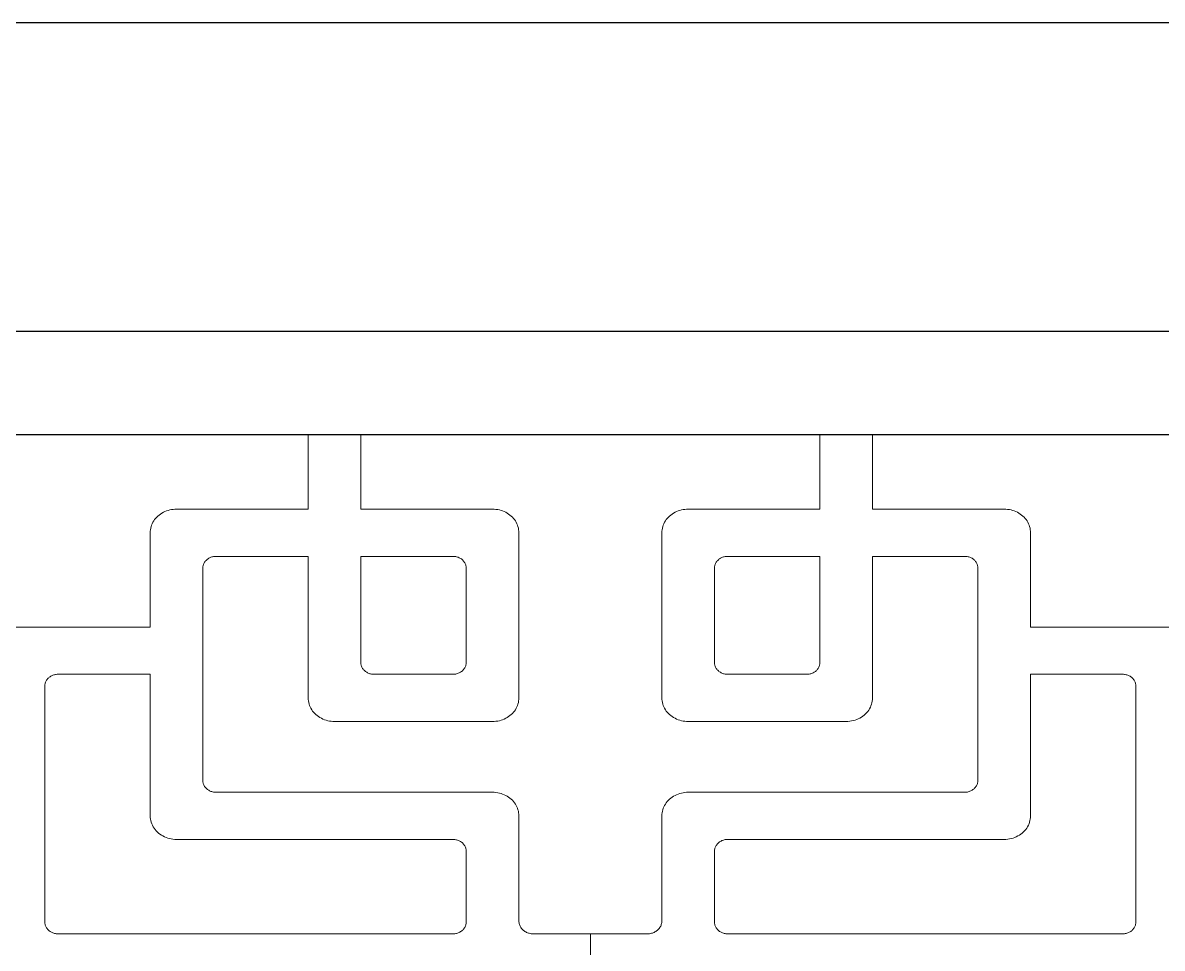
# Model space of a CAD drawing. Extents: x 1188826 to 1909461, y 608442 to 1651179.
# Drawn here: x 1690641 to 1691195, y 1048278 to 1048728 of the extents above; entities that cross this region are included whole.
import ezdxf

# ---------------------------------------------------------------- set-up
doc = ezdxf.new("R2010")
doc.units = 0
doc.header["$LTSCALE"] = 1000
doc.header["$MEASUREMENT"] = 0
doc.layers.add('煤化工粉煤灰', color=7, linetype='Continuous', lineweight=0)
doc.layers.add('立面线', color=40, linetype='Continuous')

msp = doc.modelspace()

# ---------------------------------------------------------------- linework, layer by layer
at = {"layer": '煤化工粉煤灰', "color": 34}
for p, q in [((1690779.75, 1048491.45), (1690779.75, 1048527.78)), ((1690805.34, 1048491.45), (1690805.34, 1048527.78)), ((1691028.34, 1048491.45), (1691028.34, 1048527.78)), ((1691053.93, 1048491.45), (1691053.93, 1048527.78)), ((1690705.62, 1048486.97), (1690705.13, 1048486.36)), ((1690706.15, 1048487.55), (1690705.62, 1048486.97)), ((1690706.72, 1048488.09), (1690706.15, 1048487.55)), ((1690707.33, 1048488.61), (1690706.72, 1048488.09)), ((1690707.98, 1048489.08), (1690707.33, 1048488.61)), ((1690708.66, 1048489.52), (1690707.98, 1048489.08)), ((1690709.37, 1048489.91), (1690708.66, 1048489.52)), ((1690710.11, 1048490.27), (1690709.37, 1048489.91)), ((1690710.87, 1048490.58), (1690710.11, 1048490.27)), ((1690711.66, 1048490.84), (1690710.87, 1048490.58)), ((1690712.46, 1048491.06), (1690711.66, 1048490.84)), ((1690713.27, 1048491.23), (1690712.46, 1048491.06)), ((1690714.1, 1048491.35), (1690713.27, 1048491.23)), ((1690714.93, 1048491.43), (1690714.1, 1048491.35)), ((1690715.77, 1048491.45), (1690714.93, 1048491.43)), ((1690779.75, 1048491.45), (1690715.77, 1048491.45)), ((1690869.31, 1048491.45), (1690805.34, 1048491.45)), ((1690870.15, 1048491.43), (1690869.31, 1048491.45)), ((1690870.98, 1048491.35), (1690870.15, 1048491.43)), ((1690871.81, 1048491.23), (1690870.98, 1048491.35)), ((1690872.63, 1048491.06), (1690871.81, 1048491.23)), ((1690873.43, 1048490.84), (1690872.63, 1048491.06)), ((1690874.21, 1048490.58), (1690873.43, 1048490.84)), ((1690874.97, 1048490.27), (1690874.21, 1048490.58)), ((1690875.71, 1048489.91), (1690874.97, 1048490.27)), ((1690876.42, 1048489.52), (1690875.71, 1048489.91)), ((1690877.1, 1048489.08), (1690876.42, 1048489.52)), ((1690877.75, 1048488.61), (1690877.1, 1048489.08)), ((1690878.36, 1048488.09), (1690877.75, 1048488.61)), ((1690878.93, 1048487.55), (1690878.36, 1048488.09)), ((1690879.47, 1048486.97), (1690878.93, 1048487.55)), ((1690879.95, 1048486.36), (1690879.47, 1048486.97)), ((1690954.21, 1048486.97), (1690953.73, 1048486.36)), ((1690954.75, 1048487.55), (1690954.21, 1048486.97)), ((1690955.32, 1048488.09), (1690954.75, 1048487.55)), ((1690955.93, 1048488.61), (1690955.32, 1048488.09)), ((1690956.58, 1048489.08), (1690955.93, 1048488.61)), ((1690957.26, 1048489.52), (1690956.58, 1048489.08)), ((1690957.97, 1048489.91), (1690957.26, 1048489.52)), ((1690958.71, 1048490.27), (1690957.97, 1048489.91)), ((1690959.47, 1048490.58), (1690958.71, 1048490.27)), ((1690960.25, 1048490.84), (1690959.47, 1048490.58)), ((1690961.05, 1048491.06), (1690960.25, 1048490.84)), ((1690961.87, 1048491.23), (1690961.05, 1048491.06)), ((1690962.7, 1048491.35), (1690961.87, 1048491.23)), ((1690963.53, 1048491.43), (1690962.7, 1048491.35)), ((1690964.37, 1048491.45), (1690963.53, 1048491.43)), ((1691028.34, 1048491.45), (1690964.37, 1048491.45)), ((1691117.91, 1048491.45), (1691053.93, 1048491.45)), ((1691118.75, 1048491.43), (1691117.91, 1048491.45)), ((1691119.58, 1048491.35), (1691118.75, 1048491.43)), ((1691120.41, 1048491.23), (1691119.58, 1048491.35)), ((1691121.22, 1048491.06), (1691120.41, 1048491.23)), ((1691122.02, 1048490.84), (1691121.22, 1048491.06)), ((1691122.81, 1048490.58), (1691122.02, 1048490.84)), ((1691123.57, 1048490.27), (1691122.81, 1048490.58)), ((1691124.31, 1048489.91), (1691123.57, 1048490.27)), ((1691125.02, 1048489.52), (1691124.31, 1048489.91)), ((1691125.7, 1048489.08), (1691125.02, 1048489.52)), ((1691126.35, 1048488.61), (1691125.7, 1048489.08)), ((1691126.96, 1048488.09), (1691126.35, 1048488.61)), ((1691127.53, 1048487.55), (1691126.96, 1048488.09)), ((1691128.06, 1048486.97), (1691127.53, 1048487.55)), ((1691128.55, 1048486.36), (1691128.06, 1048486.97)), ((1690703.08, 1048481.48), (1690703, 1048480.74)), ((1690703.22, 1048482.22), (1690703.08, 1048481.48)), ((1690703.41, 1048482.95), (1690703.22, 1048482.22)), ((1690703.65, 1048483.67), (1690703.41, 1048482.95)), ((1690703.95, 1048484.37), (1690703.65, 1048483.67)), ((1690704.29, 1048485.06), (1690703.95, 1048484.37)), ((1690704.69, 1048485.72), (1690704.29, 1048485.06)), ((1690705.13, 1048486.36), (1690704.69, 1048485.72)), ((1690880.4, 1048485.72), (1690879.95, 1048486.36)), ((1690880.79, 1048485.06), (1690880.4, 1048485.72)), ((1690881.14, 1048484.37), (1690880.79, 1048485.06)), ((1690881.43, 1048483.67), (1690881.14, 1048484.37)), ((1690881.67, 1048482.95), (1690881.43, 1048483.67)), ((1690881.86, 1048482.22), (1690881.67, 1048482.95)), ((1690882, 1048481.48), (1690881.86, 1048482.22)), ((1690882.08, 1048480.74), (1690882, 1048481.48)), ((1690951.68, 1048481.48), (1690951.6, 1048480.74)), ((1690951.82, 1048482.22), (1690951.68, 1048481.48)), ((1690952.01, 1048482.95), (1690951.82, 1048482.22)), ((1690952.25, 1048483.67), (1690952.01, 1048482.95)), ((1690952.54, 1048484.37), (1690952.25, 1048483.67)), ((1690952.89, 1048485.06), (1690952.54, 1048484.37)), ((1690953.28, 1048485.72), (1690952.89, 1048485.06)), ((1690953.73, 1048486.36), (1690953.28, 1048485.72)), ((1691128.99, 1048485.72), (1691128.55, 1048486.36)), ((1691129.39, 1048485.06), (1691128.99, 1048485.72)), ((1691129.73, 1048484.37), (1691129.39, 1048485.06)), ((1691130.03, 1048483.67), (1691129.73, 1048484.37)), ((1691130.27, 1048482.95), (1691130.03, 1048483.67)), ((1691130.46, 1048482.22), (1691130.27, 1048482.95)), ((1691130.6, 1048481.48), (1691130.46, 1048482.22)), ((1691130.68, 1048480.74), (1691130.6, 1048481.48)), ((1690703, 1048480.74), (1690702.98, 1048479.99)), ((1690702.98, 1048479.99), (1690702.98, 1048434.14)), ((1690882.11, 1048479.99), (1690882.08, 1048480.74)), ((1690882.11, 1048399.75), (1690882.11, 1048479.99)), ((1690951.6, 1048480.74), (1690951.57, 1048479.99)), ((1690951.57, 1048479.99), (1690951.57, 1048399.75)), ((1691130.71, 1048479.99), (1691130.68, 1048480.74)), ((1691130.71, 1048434.14), (1691130.71, 1048479.99)), ((1690728.91, 1048464.64), (1690729.05, 1048464.99)), ((1690729.05, 1048464.99), (1690729.23, 1048465.33)), ((1690729.23, 1048465.33), (1690729.42, 1048465.66)), ((1690729.42, 1048465.66), (1690729.64, 1048465.98)), ((1690729.64, 1048465.98), (1690729.89, 1048466.28)), ((1690729.89, 1048466.28), (1690730.15, 1048466.57)), ((1690730.15, 1048466.57), (1690730.44, 1048466.85)), ((1690730.44, 1048466.85), (1690730.75, 1048467.1)), ((1690730.75, 1048467.1), (1690731.07, 1048467.34)), ((1690731.07, 1048467.34), (1690731.41, 1048467.56)), ((1690731.41, 1048467.56), (1690731.76, 1048467.76)), ((1690731.76, 1048467.76), (1690732.13, 1048467.93)), ((1690732.13, 1048467.93), (1690732.52, 1048468.09)), ((1690732.52, 1048468.09), (1690732.91, 1048468.22)), ((1690732.91, 1048468.22), (1690733.31, 1048468.33)), ((1690733.31, 1048468.33), (1690733.72, 1048468.42)), ((1690733.72, 1048468.42), (1690734.13, 1048468.48)), ((1690734.13, 1048468.48), (1690734.55, 1048468.51)), ((1690734.55, 1048468.51), (1690734.96, 1048468.53)), ((1690734.96, 1048468.53), (1690779.75, 1048468.53)), ((1690779.75, 1048468.53), (1690779.75, 1048399.75)), ((1690805.34, 1048468.53), (1690850.12, 1048468.53)), ((1690805.34, 1048416.94), (1690805.34, 1048468.53)), ((1690850.12, 1048468.53), (1690850.56, 1048468.51)), ((1690850.56, 1048468.51), (1690850.99, 1048468.47)), ((1690850.99, 1048468.47), (1690851.42, 1048468.41)), ((1690851.42, 1048468.41), (1690851.85, 1048468.31)), ((1690851.85, 1048468.31), (1690852.26, 1048468.19)), ((1690852.26, 1048468.19), (1690852.67, 1048468.05)), ((1690852.67, 1048468.05), (1690853.06, 1048467.88)), ((1690853.06, 1048467.88), (1690853.45, 1048467.69)), ((1690853.45, 1048467.69), (1690853.81, 1048467.48)), ((1690853.81, 1048467.48), (1690854.16, 1048467.24)), ((1690854.16, 1048467.24), (1690854.49, 1048466.98)), ((1690854.49, 1048466.98), (1690854.8, 1048466.71)), ((1690854.8, 1048466.71), (1690855.08, 1048466.41)), ((1690855.08, 1048466.41), (1690855.35, 1048466.1)), ((1690855.35, 1048466.1), (1690855.59, 1048465.77)), ((1690855.59, 1048465.77), (1690855.8, 1048465.43)), ((1690855.8, 1048465.43), (1690855.99, 1048465.08)), ((1690855.99, 1048465.08), (1690856.15, 1048464.71)), ((1690856.15, 1048464.71), (1690856.28, 1048464.34)), ((1690977.65, 1048464.99), (1690977.5, 1048464.64)), ((1690977.82, 1048465.33), (1690977.65, 1048464.99)), ((1690978.02, 1048465.66), (1690977.82, 1048465.33)), ((1690978.24, 1048465.98), (1690978.02, 1048465.66)), ((1690978.48, 1048466.28), (1690978.24, 1048465.98)), ((1690978.75, 1048466.57), (1690978.48, 1048466.28)), ((1690979.03, 1048466.85), (1690978.75, 1048466.57)), ((1690979.34, 1048467.1), (1690979.03, 1048466.85)), ((1690979.66, 1048467.34), (1690979.34, 1048467.1)), ((1690980, 1048467.56), (1690979.66, 1048467.34)), ((1690980.36, 1048467.76), (1690980, 1048467.56)), ((1690980.73, 1048467.93), (1690980.36, 1048467.76)), ((1690981.11, 1048468.09), (1690980.73, 1048467.93)), ((1690981.5, 1048468.22), (1690981.11, 1048468.09)), ((1690981.9, 1048468.33), (1690981.5, 1048468.22)), ((1690982.31, 1048468.42), (1690981.9, 1048468.33)), ((1690982.72, 1048468.48), (1690982.31, 1048468.42)), ((1690983.14, 1048468.51), (1690982.72, 1048468.48)), ((1690983.56, 1048468.53), (1690983.14, 1048468.51)), ((1691028.34, 1048468.53), (1690983.56, 1048468.53)), ((1691028.34, 1048468.53), (1691028.34, 1048416.94)), ((1691053.93, 1048468.53), (1691098.72, 1048468.53)), ((1691053.93, 1048399.75), (1691053.93, 1048468.53)), ((1691098.72, 1048468.53), (1691099.14, 1048468.51)), ((1691099.14, 1048468.51), (1691099.55, 1048468.48)), ((1691099.55, 1048468.48), (1691099.96, 1048468.42)), ((1691099.96, 1048468.42), (1691100.37, 1048468.33)), ((1691100.37, 1048468.33), (1691100.77, 1048468.22)), ((1691100.77, 1048468.22), (1691101.17, 1048468.09)), ((1691101.17, 1048468.09), (1691101.55, 1048467.93)), ((1691101.55, 1048467.93), (1691101.92, 1048467.76)), ((1691101.92, 1048467.76), (1691102.27, 1048467.56)), ((1691102.27, 1048467.56), (1691102.61, 1048467.34)), ((1691102.61, 1048467.34), (1691102.94, 1048467.1)), ((1691102.94, 1048467.1), (1691103.24, 1048466.85)), ((1691103.24, 1048466.85), (1691103.53, 1048466.57)), ((1691103.53, 1048466.57), (1691103.79, 1048466.28)), ((1691103.79, 1048466.28), (1691104.04, 1048465.98)), ((1691104.04, 1048465.98), (1691104.26, 1048465.66)), ((1691104.26, 1048465.66), (1691104.45, 1048465.33)), ((1691104.45, 1048465.33), (1691104.63, 1048464.99)), ((1691104.63, 1048464.99), (1691104.77, 1048464.64)), ((1690728.57, 1048462.79), (1690728.58, 1048463.17)), ((1690728.57, 1048359.63), (1690728.57, 1048462.79)), ((1690728.58, 1048463.17), (1690728.62, 1048463.54)), ((1690728.62, 1048463.54), (1690728.69, 1048463.91)), ((1690728.69, 1048463.91), (1690728.78, 1048464.28)), ((1690728.78, 1048464.28), (1690728.91, 1048464.64)), ((1690856.28, 1048464.34), (1690856.39, 1048463.96)), ((1690856.39, 1048463.96), (1690856.46, 1048463.57)), ((1690856.46, 1048463.57), (1690856.5, 1048463.19)), ((1690856.5, 1048463.19), (1690856.52, 1048462.79)), ((1690856.52, 1048462.79), (1690856.52, 1048416.94)), ((1690977.17, 1048463.17), (1690977.16, 1048462.79)), ((1690977.16, 1048462.79), (1690977.16, 1048416.94)), ((1690977.22, 1048463.54), (1690977.17, 1048463.17)), ((1690977.28, 1048463.91), (1690977.22, 1048463.54)), ((1690977.38, 1048464.28), (1690977.28, 1048463.91)), ((1690977.5, 1048464.64), (1690977.38, 1048464.28)), ((1691104.77, 1048464.64), (1691104.9, 1048464.28)), ((1691104.9, 1048464.28), (1691104.99, 1048463.91)), ((1691104.99, 1048463.91), (1691105.06, 1048463.54)), ((1691105.06, 1048463.54), (1691105.1, 1048463.17)), ((1691105.1, 1048463.17), (1691105.11, 1048462.79)), ((1691105.11, 1048462.79), (1691105.11, 1048359.63)), ((1690575.02, 1048434.14), (1690702.98, 1048434.14)), ((1691130.71, 1048434.14), (1691258.66, 1048434.14)), ((1690805.35, 1048416.57), (1690805.34, 1048416.94)), ((1690805.39, 1048416.2), (1690805.35, 1048416.57)), ((1690805.46, 1048415.83), (1690805.39, 1048416.2)), ((1690805.56, 1048415.46), (1690805.46, 1048415.83)), ((1690805.68, 1048415.1), (1690805.56, 1048415.46)), ((1690805.82, 1048414.75), (1690805.68, 1048415.1)), ((1690856.15, 1048415.03), (1690855.99, 1048414.66)), ((1690856.28, 1048415.4), (1690856.15, 1048415.03)), ((1690856.39, 1048415.78), (1690856.28, 1048415.4)), ((1690856.46, 1048416.16), (1690856.39, 1048415.78)), ((1690856.5, 1048416.55), (1690856.46, 1048416.16)), ((1690856.52, 1048416.94), (1690856.5, 1048416.55)), ((1690977.16, 1048416.94), (1690977.17, 1048416.57)), ((1690977.17, 1048416.57), (1690977.22, 1048416.2)), ((1690977.22, 1048416.2), (1690977.28, 1048415.83)), ((1690977.28, 1048415.83), (1690977.38, 1048415.46)), ((1690977.38, 1048415.46), (1690977.5, 1048415.1)), ((1690977.5, 1048415.1), (1690977.65, 1048414.75)), ((1691027.86, 1048414.75), (1691028, 1048415.1)), ((1691028, 1048415.1), (1691028.12, 1048415.46)), ((1691028.12, 1048415.46), (1691028.22, 1048415.83)), ((1691028.22, 1048415.83), (1691028.29, 1048416.2)), ((1691028.29, 1048416.2), (1691028.33, 1048416.57)), ((1691028.33, 1048416.57), (1691028.34, 1048416.94)), ((1690653.38, 1048409.26), (1690653.67, 1048409.53)), ((1690653.67, 1048409.53), (1690653.97, 1048409.79)), ((1690653.97, 1048409.79), (1690654.3, 1048410.03)), ((1690654.3, 1048410.03), (1690654.64, 1048410.25)), ((1690654.64, 1048410.25), (1690654.99, 1048410.45)), ((1690654.99, 1048410.45), (1690655.36, 1048410.62)), ((1690655.36, 1048410.62), (1690655.74, 1048410.78)), ((1690655.74, 1048410.78), (1690656.13, 1048410.91)), ((1690656.13, 1048410.91), (1690656.54, 1048411.02)), ((1690656.54, 1048411.02), (1690656.94, 1048411.1)), ((1690656.94, 1048411.1), (1690657.36, 1048411.16)), ((1690657.36, 1048411.16), (1690657.77, 1048411.2)), ((1690657.77, 1048411.2), (1690658.19, 1048411.21)), ((1690658.19, 1048411.21), (1690702.98, 1048411.21)), ((1690702.98, 1048411.21), (1690702.98, 1048342.44)), ((1690806, 1048414.41), (1690805.82, 1048414.75)), ((1690806.19, 1048414.08), (1690806, 1048414.41)), ((1690806.42, 1048413.76), (1690806.19, 1048414.08)), ((1690806.66, 1048413.46), (1690806.42, 1048413.76)), ((1690806.93, 1048413.17), (1690806.66, 1048413.46)), ((1690807.21, 1048412.89), (1690806.93, 1048413.17)), ((1690807.52, 1048412.64), (1690807.21, 1048412.89)), ((1690807.84, 1048412.4), (1690807.52, 1048412.64)), ((1690808.18, 1048412.18), (1690807.84, 1048412.4)), ((1690808.54, 1048411.98), (1690808.18, 1048412.18)), ((1690808.91, 1048411.8), (1690808.54, 1048411.98)), ((1690809.29, 1048411.65), (1690808.91, 1048411.8)), ((1690809.68, 1048411.52), (1690809.29, 1048411.65)), ((1690810.08, 1048411.41), (1690809.68, 1048411.52)), ((1690810.49, 1048411.32), (1690810.08, 1048411.41)), ((1690810.9, 1048411.26), (1690810.49, 1048411.32)), ((1690811.32, 1048411.23), (1690810.9, 1048411.26)), ((1690811.74, 1048411.21), (1690811.32, 1048411.23)), ((1690850.12, 1048411.21), (1690811.74, 1048411.21)), ((1690850.56, 1048411.23), (1690850.12, 1048411.21)), ((1690850.99, 1048411.27), (1690850.56, 1048411.23)), ((1690851.42, 1048411.33), (1690850.99, 1048411.27)), ((1690851.85, 1048411.43), (1690851.42, 1048411.33)), ((1690852.26, 1048411.54), (1690851.85, 1048411.43)), ((1690852.67, 1048411.69), (1690852.26, 1048411.54)), ((1690853.06, 1048411.86), (1690852.67, 1048411.69)), ((1690853.45, 1048412.05), (1690853.06, 1048411.86)), ((1690853.81, 1048412.26), (1690853.45, 1048412.05)), ((1690854.16, 1048412.5), (1690853.81, 1048412.26)), ((1690854.49, 1048412.76), (1690854.16, 1048412.5)), ((1690854.8, 1048413.03), (1690854.49, 1048412.76)), ((1690855.08, 1048413.33), (1690854.8, 1048413.03)), ((1690855.35, 1048413.64), (1690855.08, 1048413.33)), ((1690855.59, 1048413.97), (1690855.35, 1048413.64)), ((1690855.8, 1048414.31), (1690855.59, 1048413.97)), ((1690855.99, 1048414.66), (1690855.8, 1048414.31)), ((1690977.65, 1048414.75), (1690977.82, 1048414.41)), ((1690977.82, 1048414.41), (1690978.02, 1048414.08)), ((1690978.02, 1048414.08), (1690978.24, 1048413.76)), ((1690978.24, 1048413.76), (1690978.48, 1048413.46)), ((1690978.48, 1048413.46), (1690978.75, 1048413.17)), ((1690978.75, 1048413.17), (1690979.03, 1048412.89)), ((1690979.03, 1048412.89), (1690979.34, 1048412.64)), ((1690979.34, 1048412.64), (1690979.66, 1048412.4)), ((1690979.66, 1048412.4), (1690980, 1048412.18)), ((1690980, 1048412.18), (1690980.36, 1048411.98)), ((1690980.36, 1048411.98), (1690980.73, 1048411.8)), ((1690980.73, 1048411.8), (1690981.11, 1048411.65)), ((1690981.11, 1048411.65), (1690981.5, 1048411.52)), ((1690981.5, 1048411.52), (1690981.9, 1048411.41)), ((1690981.9, 1048411.41), (1690982.31, 1048411.32)), ((1690982.31, 1048411.32), (1690982.72, 1048411.26)), ((1690982.72, 1048411.26), (1690983.14, 1048411.23)), ((1690983.14, 1048411.23), (1690983.56, 1048411.21)), ((1690983.56, 1048411.21), (1691021.94, 1048411.21)), ((1691021.94, 1048411.21), (1691022.36, 1048411.23)), ((1691022.36, 1048411.23), (1691022.78, 1048411.26)), ((1691022.78, 1048411.26), (1691023.19, 1048411.32)), ((1691023.19, 1048411.32), (1691023.6, 1048411.41)), ((1691023.6, 1048411.41), (1691024, 1048411.52)), ((1691024, 1048411.52), (1691024.39, 1048411.65)), ((1691024.39, 1048411.65), (1691024.77, 1048411.8)), ((1691024.77, 1048411.8), (1691025.14, 1048411.98)), ((1691025.14, 1048411.98), (1691025.5, 1048412.18)), ((1691025.5, 1048412.18), (1691025.84, 1048412.4)), ((1691025.84, 1048412.4), (1691026.16, 1048412.64)), ((1691026.16, 1048412.64), (1691026.47, 1048412.89)), ((1691026.47, 1048412.89), (1691026.75, 1048413.17)), ((1691026.75, 1048413.17), (1691027.02, 1048413.46)), ((1691027.02, 1048413.46), (1691027.26, 1048413.76)), ((1691027.26, 1048413.76), (1691027.49, 1048414.08)), ((1691027.49, 1048414.08), (1691027.68, 1048414.41)), ((1691027.68, 1048414.41), (1691027.86, 1048414.75)), ((1691130.71, 1048411.21), (1691175.49, 1048411.21)), ((1691130.71, 1048342.44), (1691130.71, 1048411.21)), ((1691175.49, 1048411.21), (1691175.91, 1048411.2)), ((1691175.91, 1048411.2), (1691176.32, 1048411.16)), ((1691176.32, 1048411.16), (1691176.74, 1048411.1)), ((1691176.74, 1048411.1), (1691177.14, 1048411.02)), ((1691177.14, 1048411.02), (1691177.55, 1048410.91)), ((1691177.55, 1048410.91), (1691177.94, 1048410.78)), ((1691177.94, 1048410.78), (1691178.32, 1048410.62)), ((1691178.32, 1048410.62), (1691178.69, 1048410.45)), ((1691178.69, 1048410.45), (1691179.04, 1048410.25)), ((1691179.04, 1048410.25), (1691179.38, 1048410.03)), ((1691179.38, 1048410.03), (1691179.71, 1048409.79)), ((1691179.71, 1048409.79), (1691180.01, 1048409.53)), ((1691180.01, 1048409.53), (1691180.3, 1048409.26)), ((1690651.79, 1048405.48), (1690651.81, 1048405.86)), ((1690651.79, 1048290.86), (1690651.79, 1048405.48)), ((1690651.81, 1048405.86), (1690651.85, 1048406.23)), ((1690651.85, 1048406.23), (1690651.92, 1048406.6)), ((1690651.92, 1048406.6), (1690652.01, 1048406.97)), ((1690652.01, 1048406.97), (1690652.13, 1048407.32)), ((1690652.13, 1048407.32), (1690652.28, 1048407.68)), ((1690652.28, 1048407.68), (1690652.45, 1048408.02)), ((1690652.45, 1048408.02), (1690652.65, 1048408.35)), ((1690652.65, 1048408.35), (1690652.87, 1048408.67)), ((1690652.87, 1048408.67), (1690653.12, 1048408.97)), ((1690653.12, 1048408.97), (1690653.38, 1048409.26)), ((1691180.3, 1048409.26), (1691180.56, 1048408.97)), ((1691180.56, 1048408.97), (1691180.81, 1048408.67)), ((1691180.81, 1048408.67), (1691181.03, 1048408.35)), ((1691181.03, 1048408.35), (1691181.23, 1048408.02)), ((1691181.23, 1048408.02), (1691181.4, 1048407.68)), ((1691181.4, 1048407.68), (1691181.55, 1048407.32)), ((1691181.55, 1048407.32), (1691181.67, 1048406.97)), ((1691181.67, 1048406.97), (1691181.76, 1048406.6)), ((1691181.76, 1048406.6), (1691181.83, 1048406.23)), ((1691181.83, 1048406.23), (1691181.87, 1048405.86)), ((1691181.87, 1048405.86), (1691181.89, 1048405.48)), ((1691181.89, 1048405.48), (1691181.89, 1048290.86)), ((1690779.75, 1048399.75), (1690779.77, 1048399)), ((1690779.77, 1048399), (1690779.86, 1048398.25)), ((1690779.86, 1048398.25), (1690779.99, 1048397.51)), ((1690881.86, 1048397.51), (1690882, 1048398.25)), ((1690882, 1048398.25), (1690882.08, 1048399)), ((1690882.08, 1048399), (1690882.11, 1048399.75)), ((1690951.57, 1048399.75), (1690951.6, 1048399)), ((1690951.6, 1048399), (1690951.68, 1048398.25)), ((1690951.68, 1048398.25), (1690951.82, 1048397.51)), ((1691053.81, 1048398.19), (1691053.9, 1048398.97)), ((1691053.9, 1048398.97), (1691053.93, 1048399.75)), ((1690779.99, 1048397.51), (1690780.18, 1048396.78)), ((1690780.18, 1048396.78), (1690780.43, 1048396.07)), ((1690780.43, 1048396.07), (1690780.72, 1048395.36)), ((1690780.72, 1048395.36), (1690781.07, 1048394.68)), ((1690781.07, 1048394.68), (1690781.46, 1048394.02)), ((1690781.46, 1048394.02), (1690781.9, 1048393.38)), ((1690781.9, 1048393.38), (1690782.39, 1048392.77)), ((1690782.39, 1048392.77), (1690782.92, 1048392.19)), ((1690878.93, 1048392.19), (1690879.47, 1048392.77)), ((1690879.47, 1048392.77), (1690879.95, 1048393.38)), ((1690879.95, 1048393.38), (1690880.4, 1048394.02)), ((1690880.4, 1048394.02), (1690880.79, 1048394.68)), ((1690880.79, 1048394.68), (1690881.14, 1048395.36)), ((1690881.14, 1048395.36), (1690881.43, 1048396.07)), ((1690881.43, 1048396.07), (1690881.67, 1048396.78)), ((1690881.67, 1048396.78), (1690881.86, 1048397.51)), ((1690951.82, 1048397.51), (1690952.01, 1048396.78)), ((1690952.01, 1048396.78), (1690952.25, 1048396.07)), ((1690952.25, 1048396.07), (1690952.54, 1048395.36)), ((1690952.54, 1048395.36), (1690952.89, 1048394.68)), ((1690952.89, 1048394.68), (1690953.28, 1048394.02)), ((1690953.28, 1048394.02), (1690953.73, 1048393.38)), ((1690953.73, 1048393.38), (1690954.21, 1048392.77)), ((1690954.21, 1048392.77), (1690954.75, 1048392.19)), ((1691051.06, 1048392.52), (1691051.59, 1048393.14)), ((1691051.59, 1048393.14), (1691052.07, 1048393.8)), ((1691052.07, 1048393.8), (1691052.5, 1048394.48)), ((1691052.5, 1048394.48), (1691052.87, 1048395.18)), ((1691052.87, 1048395.18), (1691053.19, 1048395.91)), ((1691053.19, 1048395.91), (1691053.46, 1048396.66)), ((1691053.46, 1048396.66), (1691053.67, 1048397.42)), ((1691053.67, 1048397.42), (1691053.81, 1048398.19)), ((1690782.92, 1048392.19), (1690783.49, 1048391.65)), ((1690783.49, 1048391.65), (1690784.11, 1048391.13)), ((1690784.11, 1048391.13), (1690784.75, 1048390.66)), ((1690784.75, 1048390.66), (1690785.43, 1048390.22)), ((1690785.43, 1048390.22), (1690786.14, 1048389.82)), ((1690786.14, 1048389.82), (1690786.88, 1048389.47)), ((1690786.88, 1048389.47), (1690787.65, 1048389.16)), ((1690787.65, 1048389.16), (1690788.43, 1048388.9)), ((1690788.43, 1048388.9), (1690789.23, 1048388.68)), ((1690789.23, 1048388.68), (1690790.05, 1048388.51)), ((1690790.05, 1048388.51), (1690790.87, 1048388.39)), ((1690790.87, 1048388.39), (1690791.71, 1048388.31)), ((1690791.71, 1048388.31), (1690792.54, 1048388.29)), ((1690792.54, 1048388.29), (1690869.31, 1048388.29)), ((1690869.31, 1048388.29), (1690870.15, 1048388.31)), ((1690870.15, 1048388.31), (1690870.98, 1048388.39)), ((1690870.98, 1048388.39), (1690871.81, 1048388.51)), ((1690871.81, 1048388.51), (1690872.63, 1048388.68)), ((1690872.63, 1048388.68), (1690873.43, 1048388.9)), ((1690873.43, 1048388.9), (1690874.21, 1048389.16)), ((1690874.21, 1048389.16), (1690874.97, 1048389.47)), ((1690874.97, 1048389.47), (1690875.71, 1048389.82)), ((1690875.71, 1048389.82), (1690876.42, 1048390.22)), ((1690876.42, 1048390.22), (1690877.1, 1048390.66)), ((1690877.1, 1048390.66), (1690877.75, 1048391.13)), ((1690877.75, 1048391.13), (1690878.36, 1048391.65)), ((1690878.36, 1048391.65), (1690878.93, 1048392.19)), ((1690954.75, 1048392.19), (1690955.32, 1048391.65)), ((1690955.32, 1048391.65), (1690955.93, 1048391.13)), ((1690955.93, 1048391.13), (1690956.58, 1048390.66)), ((1690956.58, 1048390.66), (1690957.26, 1048390.22)), ((1690957.26, 1048390.22), (1690957.97, 1048389.82)), ((1690957.97, 1048389.82), (1690958.71, 1048389.47)), ((1690958.71, 1048389.47), (1690959.47, 1048389.16)), ((1690959.47, 1048389.16), (1690960.25, 1048388.9)), ((1690960.25, 1048388.9), (1690961.05, 1048388.68)), ((1690961.05, 1048388.68), (1690961.87, 1048388.51)), ((1690961.87, 1048388.51), (1690962.7, 1048388.39)), ((1690962.7, 1048388.39), (1690963.53, 1048388.31)), ((1690963.53, 1048388.31), (1690964.37, 1048388.29)), ((1690964.37, 1048388.29), (1691041.14, 1048388.29)), ((1691041.14, 1048388.29), (1691042.01, 1048388.32)), ((1691042.01, 1048388.32), (1691042.88, 1048388.4)), ((1691042.88, 1048388.4), (1691043.74, 1048388.53)), ((1691043.74, 1048388.53), (1691044.59, 1048388.71)), ((1691044.59, 1048388.71), (1691045.42, 1048388.95)), ((1691045.42, 1048388.95), (1691046.24, 1048389.24)), ((1691046.24, 1048389.24), (1691047.02, 1048389.57)), ((1691047.02, 1048389.57), (1691047.79, 1048389.96)), ((1691047.79, 1048389.96), (1691048.52, 1048390.39)), ((1691048.52, 1048390.39), (1691049.21, 1048390.86)), ((1691049.21, 1048390.86), (1691049.87, 1048391.37)), ((1691049.87, 1048391.37), (1691050.49, 1048391.93)), ((1691050.49, 1048391.93), (1691051.06, 1048392.52)), ((1690728.58, 1048359.26), (1690728.57, 1048359.63)), ((1691105.11, 1048359.63), (1691105.1, 1048359.24)), ((1690728.62, 1048358.88), (1690728.58, 1048359.26)), ((1690728.69, 1048358.51), (1690728.62, 1048358.88)), ((1690728.78, 1048358.15), (1690728.69, 1048358.51)), ((1690728.91, 1048357.79), (1690728.78, 1048358.15)), ((1690729.05, 1048357.44), (1690728.91, 1048357.79)), ((1690729.23, 1048357.1), (1690729.05, 1048357.44)), ((1690729.42, 1048356.77), (1690729.23, 1048357.1)), ((1690729.64, 1048356.45), (1690729.42, 1048356.77)), ((1690729.89, 1048356.14), (1690729.64, 1048356.45)), ((1690730.15, 1048355.85), (1690729.89, 1048356.14)), ((1690730.44, 1048355.58), (1690730.15, 1048355.85)), ((1690730.75, 1048355.32), (1690730.44, 1048355.58)), ((1690731.07, 1048355.09), (1690730.75, 1048355.32)), ((1690731.41, 1048354.87), (1690731.07, 1048355.09)), ((1690731.76, 1048354.67), (1690731.41, 1048354.87)), ((1690732.13, 1048354.49), (1690731.76, 1048354.67)), ((1690732.52, 1048354.34), (1690732.13, 1048354.49)), ((1690732.91, 1048354.21), (1690732.52, 1048354.34)), ((1690733.31, 1048354.1), (1690732.91, 1048354.21)), ((1690733.72, 1048354.01), (1690733.31, 1048354.1)), ((1690734.13, 1048353.95), (1690733.72, 1048354.01)), ((1690734.55, 1048353.91), (1690734.13, 1048353.95)), ((1691099.59, 1048353.95), (1691099.15, 1048353.91)), ((1691100.02, 1048354.02), (1691099.59, 1048353.95)), ((1691100.44, 1048354.11), (1691100.02, 1048354.02)), ((1691100.86, 1048354.23), (1691100.44, 1048354.11)), ((1691101.27, 1048354.38), (1691100.86, 1048354.23)), ((1691101.66, 1048354.54), (1691101.27, 1048354.38)), ((1691102.04, 1048354.74), (1691101.66, 1048354.54)), ((1691102.41, 1048354.95), (1691102.04, 1048354.74)), ((1691102.75, 1048355.19), (1691102.41, 1048354.95)), ((1691103.08, 1048355.44), (1691102.75, 1048355.19)), ((1691103.39, 1048355.72), (1691103.08, 1048355.44)), ((1691103.68, 1048356.02), (1691103.39, 1048355.72)), ((1691103.94, 1048356.33), (1691103.68, 1048356.02)), ((1691104.18, 1048356.65), (1691103.94, 1048356.33)), ((1691104.4, 1048357), (1691104.18, 1048356.65)), ((1691104.58, 1048357.35), (1691104.4, 1048357)), ((1691104.75, 1048357.71), (1691104.58, 1048357.35)), ((1691104.88, 1048358.09), (1691104.75, 1048357.71)), ((1691104.98, 1048358.47), (1691104.88, 1048358.09)), ((1691105.05, 1048358.85), (1691104.98, 1048358.47)), ((1691105.1, 1048359.24), (1691105.05, 1048358.85)), ((1690734.96, 1048353.9), (1690734.55, 1048353.91)), ((1690869.31, 1048353.9), (1690734.96, 1048353.9)), ((1690870.15, 1048353.88), (1690869.31, 1048353.9)), ((1690870.98, 1048353.8), (1690870.15, 1048353.88)), ((1690871.81, 1048353.68), (1690870.98, 1048353.8)), ((1690872.63, 1048353.51), (1690871.81, 1048353.68)), ((1690873.43, 1048353.29), (1690872.63, 1048353.51)), ((1690874.21, 1048353.03), (1690873.43, 1048353.29)), ((1690874.97, 1048352.72), (1690874.21, 1048353.03)), ((1690875.71, 1048352.37), (1690874.97, 1048352.72)), ((1690876.42, 1048351.97), (1690875.71, 1048352.37)), ((1690877.1, 1048351.53), (1690876.42, 1048351.97)), ((1690877.75, 1048351.06), (1690877.1, 1048351.53)), ((1690878.36, 1048350.54), (1690877.75, 1048351.06)), ((1690878.93, 1048350), (1690878.36, 1048350.54)), ((1690879.47, 1048349.42), (1690878.93, 1048350)), ((1690879.95, 1048348.81), (1690879.47, 1048349.42)), ((1690880.4, 1048348.17), (1690879.95, 1048348.81)), ((1690953.73, 1048348.81), (1690953.28, 1048348.17)), ((1690954.21, 1048349.42), (1690953.73, 1048348.81)), ((1690954.75, 1048350), (1690954.21, 1048349.42)), ((1690955.32, 1048350.54), (1690954.75, 1048350)), ((1690955.93, 1048351.06), (1690955.32, 1048350.54)), ((1690956.58, 1048351.53), (1690955.93, 1048351.06)), ((1690957.26, 1048351.97), (1690956.58, 1048351.53)), ((1690957.97, 1048352.37), (1690957.26, 1048351.97)), ((1690958.71, 1048352.72), (1690957.97, 1048352.37)), ((1690959.47, 1048353.03), (1690958.71, 1048352.72)), ((1690960.25, 1048353.29), (1690959.47, 1048353.03)), ((1690961.05, 1048353.51), (1690960.25, 1048353.29)), ((1690961.87, 1048353.68), (1690961.05, 1048353.51)), ((1690962.7, 1048353.8), (1690961.87, 1048353.68)), ((1690963.53, 1048353.88), (1690962.7, 1048353.8)), ((1690964.37, 1048353.9), (1690963.53, 1048353.88)), ((1691098.72, 1048353.9), (1690964.37, 1048353.9)), ((1691099.15, 1048353.91), (1691098.72, 1048353.9)), ((1690880.79, 1048347.51), (1690880.4, 1048348.17)), ((1690881.14, 1048346.83), (1690880.79, 1048347.51)), ((1690881.43, 1048346.12), (1690881.14, 1048346.83)), ((1690881.67, 1048345.41), (1690881.43, 1048346.12)), ((1690881.86, 1048344.68), (1690881.67, 1048345.41)), ((1690882, 1048343.93), (1690881.86, 1048344.68)), ((1690882.08, 1048343.19), (1690882, 1048343.93)), ((1690882.11, 1048342.44), (1690882.08, 1048343.19)), ((1690951.6, 1048343.19), (1690951.57, 1048342.44)), ((1690951.68, 1048343.93), (1690951.6, 1048343.19)), ((1690951.82, 1048344.68), (1690951.68, 1048343.93)), ((1690952.01, 1048345.41), (1690951.82, 1048344.68)), ((1690952.25, 1048346.12), (1690952.01, 1048345.41)), ((1690952.54, 1048346.83), (1690952.25, 1048346.12)), ((1690952.89, 1048347.51), (1690952.54, 1048346.83)), ((1690953.28, 1048348.17), (1690952.89, 1048347.51)), ((1690702.98, 1048342.44), (1690703, 1048341.66)), ((1690703, 1048341.66), (1690703.09, 1048340.88)), ((1690703.09, 1048340.88), (1690703.24, 1048340.11)), ((1690703.24, 1048340.11), (1690703.45, 1048339.35)), ((1690703.45, 1048339.35), (1690703.71, 1048338.6)), ((1690703.71, 1048338.6), (1690704.03, 1048337.87)), ((1690704.03, 1048337.87), (1690704.41, 1048337.17)), ((1690882.11, 1048291.35), (1690882.11, 1048342.44)), ((1690951.57, 1048342.44), (1690951.57, 1048291.35)), ((1691129.27, 1048337.17), (1691129.65, 1048337.87)), ((1691129.65, 1048337.87), (1691129.97, 1048338.6)), ((1691129.97, 1048338.6), (1691130.23, 1048339.35)), ((1691130.23, 1048339.35), (1691130.44, 1048340.11)), ((1691130.44, 1048340.11), (1691130.59, 1048340.88)), ((1691130.59, 1048340.88), (1691130.68, 1048341.66)), ((1691130.68, 1048341.66), (1691130.71, 1048342.44)), ((1690704.41, 1048337.17), (1690704.84, 1048336.48)), ((1690704.84, 1048336.48), (1690705.32, 1048335.83)), ((1690705.32, 1048335.83), (1690705.84, 1048335.21)), ((1690705.84, 1048335.21), (1690706.42, 1048334.62)), ((1690706.42, 1048334.62), (1690707.04, 1048334.06)), ((1690707.04, 1048334.06), (1690707.7, 1048333.55)), ((1690707.7, 1048333.55), (1690708.39, 1048333.07)), ((1690708.39, 1048333.07), (1690709.12, 1048332.65)), ((1690709.12, 1048332.65), (1690709.88, 1048332.26)), ((1690709.88, 1048332.26), (1690710.67, 1048331.93)), ((1690710.67, 1048331.93), (1690711.49, 1048331.64)), ((1691122.19, 1048331.64), (1691123.01, 1048331.93)), ((1691123.01, 1048331.93), (1691123.8, 1048332.26)), ((1691123.8, 1048332.26), (1691124.56, 1048332.65)), ((1691124.56, 1048332.65), (1691125.29, 1048333.07)), ((1691125.29, 1048333.07), (1691125.98, 1048333.55)), ((1691125.98, 1048333.55), (1691126.64, 1048334.06)), ((1691126.64, 1048334.06), (1691127.26, 1048334.62)), ((1691127.26, 1048334.62), (1691127.84, 1048335.21)), ((1691127.84, 1048335.21), (1691128.36, 1048335.83)), ((1691128.36, 1048335.83), (1691128.84, 1048336.48)), ((1691128.84, 1048336.48), (1691129.27, 1048337.17)), ((1690711.49, 1048331.64), (1690712.32, 1048331.4)), ((1690712.32, 1048331.4), (1690713.17, 1048331.22)), ((1690713.17, 1048331.22), (1690714.03, 1048331.08)), ((1690714.03, 1048331.08), (1690714.9, 1048331)), ((1690714.9, 1048331), (1690715.77, 1048330.98)), ((1690715.77, 1048330.98), (1690850.12, 1048330.98)), ((1690850.12, 1048330.98), (1690850.56, 1048330.96)), ((1690850.56, 1048330.96), (1690850.99, 1048330.92)), ((1690850.99, 1048330.92), (1690851.42, 1048330.86)), ((1690851.42, 1048330.86), (1690851.85, 1048330.76)), ((1690851.85, 1048330.76), (1690852.26, 1048330.65)), ((1690852.26, 1048330.65), (1690852.67, 1048330.5)), ((1690852.67, 1048330.5), (1690853.06, 1048330.33)), ((1690853.06, 1048330.33), (1690853.45, 1048330.14)), ((1690853.45, 1048330.14), (1690853.81, 1048329.93)), ((1690853.81, 1048329.93), (1690854.16, 1048329.69)), ((1690854.16, 1048329.69), (1690854.49, 1048329.43)), ((1690854.49, 1048329.43), (1690854.8, 1048329.16)), ((1690854.8, 1048329.16), (1690855.08, 1048328.86)), ((1690855.08, 1048328.86), (1690855.35, 1048328.55)), ((1690855.35, 1048328.55), (1690855.59, 1048328.22)), ((1690855.59, 1048328.22), (1690855.8, 1048327.88)), ((1690855.8, 1048327.88), (1690855.99, 1048327.53)), ((1690855.99, 1048327.53), (1690856.15, 1048327.16)), ((1690856.15, 1048327.16), (1690856.28, 1048326.79)), ((1690856.28, 1048326.79), (1690856.39, 1048326.41)), ((1690856.39, 1048326.41), (1690856.46, 1048326.03)), ((1690977.22, 1048325.99), (1690977.28, 1048326.36)), ((1690977.28, 1048326.36), (1690977.38, 1048326.73)), ((1690977.38, 1048326.73), (1690977.5, 1048327.09)), ((1690977.5, 1048327.09), (1690977.65, 1048327.44)), ((1690977.65, 1048327.44), (1690977.82, 1048327.78)), ((1690977.82, 1048327.78), (1690978.02, 1048328.11)), ((1690978.02, 1048328.11), (1690978.24, 1048328.43)), ((1690978.24, 1048328.43), (1690978.48, 1048328.73)), ((1690978.48, 1048328.73), (1690978.75, 1048329.02)), ((1690978.75, 1048329.02), (1690979.03, 1048329.3)), ((1690979.03, 1048329.3), (1690979.34, 1048329.55)), ((1690979.34, 1048329.55), (1690979.66, 1048329.79)), ((1690979.66, 1048329.79), (1690980, 1048330.01)), ((1690980, 1048330.01), (1690980.36, 1048330.21)), ((1690980.36, 1048330.21), (1690980.73, 1048330.39)), ((1690980.73, 1048330.39), (1690981.11, 1048330.54)), ((1690981.11, 1048330.54), (1690981.5, 1048330.67)), ((1690981.5, 1048330.67), (1690981.9, 1048330.78)), ((1690981.9, 1048330.78), (1690982.31, 1048330.87)), ((1690982.31, 1048330.87), (1690982.72, 1048330.93)), ((1690982.72, 1048330.93), (1690983.14, 1048330.96)), ((1690983.14, 1048330.96), (1690983.56, 1048330.98)), ((1690983.56, 1048330.98), (1691117.91, 1048330.98)), ((1691117.91, 1048330.98), (1691118.78, 1048331)), ((1691118.78, 1048331), (1691119.65, 1048331.08)), ((1691119.65, 1048331.08), (1691120.51, 1048331.22)), ((1691120.51, 1048331.22), (1691121.36, 1048331.4)), ((1691121.36, 1048331.4), (1691122.19, 1048331.64)), ((1690856.46, 1048326.03), (1690856.5, 1048325.64)), ((1690856.5, 1048325.64), (1690856.52, 1048325.25)), ((1690856.52, 1048325.25), (1690856.52, 1048290.86)), ((1690977.16, 1048325.25), (1690977.17, 1048325.62)), ((1690977.16, 1048290.86), (1690977.16, 1048325.25)), ((1690977.17, 1048325.62), (1690977.22, 1048325.99)), ((1690651.81, 1048290.48), (1690651.79, 1048290.86)), ((1690651.85, 1048290.11), (1690651.81, 1048290.48)), ((1690651.92, 1048289.74), (1690651.85, 1048290.11)), ((1690652.01, 1048289.37), (1690651.92, 1048289.74)), ((1690652.13, 1048289.02), (1690652.01, 1048289.37)), ((1690652.28, 1048288.66), (1690652.13, 1048289.02)), ((1690652.45, 1048288.32), (1690652.28, 1048288.66)), ((1690652.65, 1048287.99), (1690652.45, 1048288.32)), ((1690652.87, 1048287.67), (1690652.65, 1048287.99)), ((1690653.12, 1048287.37), (1690652.87, 1048287.67)), ((1690855.35, 1048287.55), (1690855.08, 1048287.24)), ((1690855.59, 1048287.88), (1690855.35, 1048287.55)), ((1690855.8, 1048288.22), (1690855.59, 1048287.88)), ((1690855.99, 1048288.57), (1690855.8, 1048288.22)), ((1690856.15, 1048288.94), (1690855.99, 1048288.57)), ((1690856.28, 1048289.31), (1690856.15, 1048288.94)), ((1690856.39, 1048289.69), (1690856.28, 1048289.31)), ((1690856.46, 1048290.08), (1690856.39, 1048289.69)), ((1690856.5, 1048290.47), (1690856.46, 1048290.08)), ((1690856.52, 1048290.86), (1690856.5, 1048290.47)), ((1690882.13, 1048290.92), (1690882.11, 1048291.35)), ((1690882.17, 1048290.5), (1690882.13, 1048290.92)), ((1690882.26, 1048290.08), (1690882.17, 1048290.5)), ((1690882.37, 1048289.67), (1690882.26, 1048290.08)), ((1690882.51, 1048289.27), (1690882.37, 1048289.67)), ((1690882.68, 1048288.87), (1690882.51, 1048289.27)), ((1690882.89, 1048288.49), (1690882.68, 1048288.87)), ((1690883.12, 1048288.12), (1690882.89, 1048288.49)), ((1690883.38, 1048287.76), (1690883.12, 1048288.12)), ((1690883.67, 1048287.42), (1690883.38, 1048287.76)), ((1690950.3, 1048287.76), (1690950.01, 1048287.42)), ((1690950.56, 1048288.12), (1690950.3, 1048287.76)), ((1690950.79, 1048288.49), (1690950.56, 1048288.12)), ((1690951, 1048288.87), (1690950.79, 1048288.49)), ((1690951.17, 1048289.27), (1690951, 1048288.87)), ((1690951.31, 1048289.67), (1690951.17, 1048289.27)), ((1690951.43, 1048290.08), (1690951.31, 1048289.67)), ((1690951.51, 1048290.5), (1690951.43, 1048290.08)), ((1690951.55, 1048290.92), (1690951.51, 1048290.5)), ((1690951.57, 1048291.35), (1690951.55, 1048290.92)), ((1690977.17, 1048290.48), (1690977.16, 1048290.86)), ((1690977.22, 1048290.11), (1690977.17, 1048290.48)), ((1690977.28, 1048289.74), (1690977.22, 1048290.11)), ((1690977.38, 1048289.37), (1690977.28, 1048289.74)), ((1690977.5, 1048289.02), (1690977.38, 1048289.37)), ((1690977.65, 1048288.66), (1690977.5, 1048289.02)), ((1690977.82, 1048288.32), (1690977.65, 1048288.66)), ((1690978.02, 1048287.99), (1690977.82, 1048288.32)), ((1690978.24, 1048287.67), (1690978.02, 1048287.99)), ((1690978.48, 1048287.37), (1690978.24, 1048287.67)), ((1691180.81, 1048287.67), (1691180.56, 1048287.37)), ((1691181.03, 1048287.99), (1691180.81, 1048287.67)), ((1691181.23, 1048288.32), (1691181.03, 1048287.99)), ((1691181.4, 1048288.66), (1691181.23, 1048288.32)), ((1691181.55, 1048289.02), (1691181.4, 1048288.66)), ((1691181.67, 1048289.37), (1691181.55, 1048289.02)), ((1691181.76, 1048289.74), (1691181.67, 1048289.37)), ((1691181.83, 1048290.11), (1691181.76, 1048289.74)), ((1691181.87, 1048290.48), (1691181.83, 1048290.11)), ((1691181.89, 1048290.86), (1691181.87, 1048290.48)), ((1690653.38, 1048287.08), (1690653.12, 1048287.37)), ((1690653.67, 1048286.81), (1690653.38, 1048287.08)), ((1690653.97, 1048286.55), (1690653.67, 1048286.81)), ((1690654.3, 1048286.31), (1690653.97, 1048286.55)), ((1690654.64, 1048286.09), (1690654.3, 1048286.31)), ((1690654.99, 1048285.89), (1690654.64, 1048286.09)), ((1690655.36, 1048285.72), (1690654.99, 1048285.89)), ((1690655.74, 1048285.56), (1690655.36, 1048285.72)), ((1690656.13, 1048285.43), (1690655.74, 1048285.56)), ((1690656.54, 1048285.32), (1690656.13, 1048285.43)), ((1690656.94, 1048285.24), (1690656.54, 1048285.32)), ((1690657.36, 1048285.18), (1690656.94, 1048285.24)), ((1690657.77, 1048285.14), (1690657.36, 1048285.18)), ((1690658.19, 1048285.13), (1690657.77, 1048285.14)), ((1690658.19, 1048285.13), (1690850.12, 1048285.13)), ((1690850.56, 1048285.14), (1690850.12, 1048285.13)), ((1690850.99, 1048285.18), (1690850.56, 1048285.14)), ((1690851.42, 1048285.25), (1690850.99, 1048285.18)), ((1690851.85, 1048285.34), (1690851.42, 1048285.25)), ((1690852.26, 1048285.46), (1690851.85, 1048285.34)), ((1690852.67, 1048285.6), (1690852.26, 1048285.46)), ((1690853.06, 1048285.77), (1690852.67, 1048285.6)), ((1690853.45, 1048285.96), (1690853.06, 1048285.77)), ((1690853.81, 1048286.18), (1690853.45, 1048285.96)), ((1690854.16, 1048286.41), (1690853.81, 1048286.18)), ((1690854.49, 1048286.67), (1690854.16, 1048286.41)), ((1690854.8, 1048286.95), (1690854.49, 1048286.67)), ((1690855.08, 1048287.24), (1690854.8, 1048286.95)), ((1690883.98, 1048287.1), (1690883.67, 1048287.42)), ((1690884.31, 1048286.8), (1690883.98, 1048287.1)), ((1690884.67, 1048286.52), (1690884.31, 1048286.8)), ((1690885.05, 1048286.27), (1690884.67, 1048286.52)), ((1690885.45, 1048286.03), (1690885.05, 1048286.27)), ((1690885.86, 1048285.82), (1690885.45, 1048286.03)), ((1690886.29, 1048285.64), (1690885.86, 1048285.82)), ((1690886.73, 1048285.49), (1690886.29, 1048285.64)), ((1690887.18, 1048285.36), (1690886.73, 1048285.49)), ((1690887.64, 1048285.26), (1690887.18, 1048285.36)), ((1690888.11, 1048285.18), (1690887.64, 1048285.26)), ((1690888.58, 1048285.14), (1690888.11, 1048285.18)), ((1690889.06, 1048285.13), (1690888.58, 1048285.14)), ((1690944.62, 1048285.13), (1690889.06, 1048285.13)), ((1690916.84, 1048285.13), (1690916.84, 1048262.2)), ((1690945.1, 1048285.14), (1690944.62, 1048285.13)), ((1690945.57, 1048285.18), (1690945.1, 1048285.14)), ((1690946.04, 1048285.26), (1690945.57, 1048285.18)), ((1690946.5, 1048285.36), (1690946.04, 1048285.26)), ((1690946.95, 1048285.49), (1690946.5, 1048285.36)), ((1690947.39, 1048285.64), (1690946.95, 1048285.49)), ((1690947.82, 1048285.82), (1690947.39, 1048285.64)), ((1690948.23, 1048286.03), (1690947.82, 1048285.82)), ((1690948.63, 1048286.27), (1690948.23, 1048286.03)), ((1690949.01, 1048286.52), (1690948.63, 1048286.27)), ((1690949.37, 1048286.8), (1690949.01, 1048286.52)), ((1690949.7, 1048287.1), (1690949.37, 1048286.8)), ((1690950.01, 1048287.42), (1690949.7, 1048287.1)), ((1690978.75, 1048287.08), (1690978.48, 1048287.37)), ((1690979.03, 1048286.81), (1690978.75, 1048287.08)), ((1690979.34, 1048286.55), (1690979.03, 1048286.81)), ((1690979.66, 1048286.31), (1690979.34, 1048286.55)), ((1690980, 1048286.09), (1690979.66, 1048286.31)), ((1690980.36, 1048285.89), (1690980, 1048286.09)), ((1690980.73, 1048285.72), (1690980.36, 1048285.89)), ((1690981.11, 1048285.56), (1690980.73, 1048285.72)), ((1690981.5, 1048285.43), (1690981.11, 1048285.56)), ((1690981.9, 1048285.32), (1690981.5, 1048285.43)), ((1690982.31, 1048285.24), (1690981.9, 1048285.32)), ((1690982.72, 1048285.18), (1690982.31, 1048285.24)), ((1690983.14, 1048285.14), (1690982.72, 1048285.18)), ((1690983.56, 1048285.13), (1690983.14, 1048285.14)), ((1690983.56, 1048285.13), (1691175.49, 1048285.13)), ((1691175.91, 1048285.14), (1691175.49, 1048285.13)), ((1691176.32, 1048285.18), (1691175.91, 1048285.14)), ((1691176.74, 1048285.24), (1691176.32, 1048285.18)), ((1691177.14, 1048285.32), (1691176.74, 1048285.24)), ((1691177.55, 1048285.43), (1691177.14, 1048285.32)), ((1691177.94, 1048285.56), (1691177.55, 1048285.43)), ((1691178.32, 1048285.72), (1691177.94, 1048285.56)), ((1691178.69, 1048285.89), (1691178.32, 1048285.72)), ((1691179.04, 1048286.09), (1691178.69, 1048285.89)), ((1691179.38, 1048286.31), (1691179.04, 1048286.09)), ((1691179.71, 1048286.55), (1691179.38, 1048286.31)), ((1691180.01, 1048286.81), (1691179.71, 1048286.55)), ((1691180.3, 1048287.08), (1691180.01, 1048286.81)), ((1691180.56, 1048287.37), (1691180.3, 1048287.08))]:
    msp.add_line(p, q, dxfattribs=at)
at = {"layer": '立面线'}
for p, q in [((1703642.34, 1048727.77), (1689242.46, 1048727.77)), ((1703642.34, 1048577.77), (1689242.46, 1048577.77)), ((1690391.43, 1048527.78), (1691992.46, 1048527.78))]:
    msp.add_line(p, q, dxfattribs=at)

doc.saveas('drawing.dxf')
